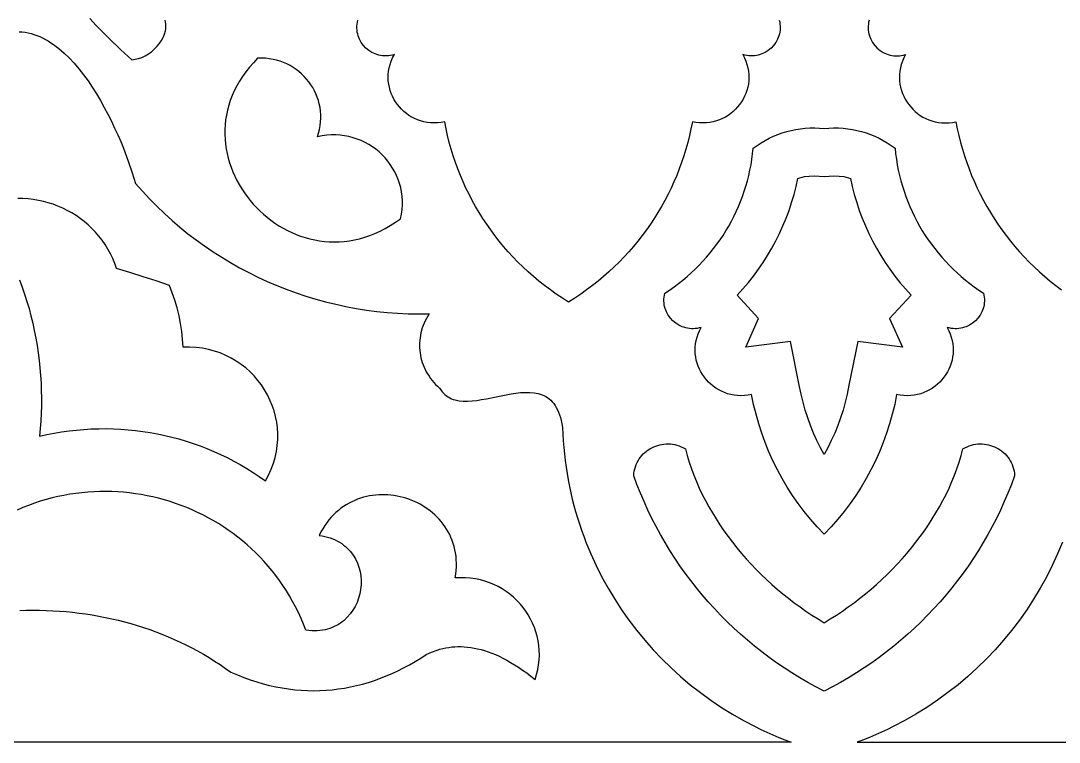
# Model space of a CAD drawing. Extents: x 50 to 3710, y -977 to -877.
# Drawn here: x 541.7 to 606.7, y -977.1 to -931.9 of the extents above; entities that cross this region are included whole.
import ezdxf

# ---------------------------------------------------------------- set-up
doc = ezdxf.new("R2010")
doc.units = 0
doc.layers.add('LAYER_1', color=18, linetype='CONTINUOUS')

msp = doc.modelspace()

# ---------------------------------------------------------------- linework, layer by layer
at = {"layer": 'LAYER_1'}
for points in [[(545.975, -931.77), (546.375, -932.195), (546.775, -932.606), (547.171, -933), (547.931, -933.724), (548.618, -934.341), (548.825, -934.319), (549.035, -934.27), (549.243, -934.196), (549.449, -934.099), (549.648, -933.981), (549.839, -933.844), (550.019, -933.69), (550.185, -933.521), (550.335, -933.34), (550.466, -933.147), (550.575, -932.946), (550.661, -932.738), (550.719, -932.525), (550.738, -932.417), (550.748, -932.309), (550.751, -932.2), (550.746, -932.092), (550.732, -931.984), (550.708, -931.876)], [(589.176, -931.876), (589.204, -932.002), (589.222, -932.127), (589.232, -932.251), (589.233, -932.373), (589.225, -932.493), (589.21, -932.611), (589.186, -932.726), (589.155, -932.839), (589.117, -932.949), (589.072, -933.055), (588.961, -933.257), (588.827, -933.443), (588.669, -933.61), (588.492, -933.757), (588.298, -933.881), (588.088, -933.98), (587.978, -934.019), (587.865, -934.052), (587.749, -934.077), (587.631, -934.094), (587.511, -934.104), (587.389, -934.106), (587.265, -934.099), (587.14, -934.084), (587.014, -934.06), (586.888, -934.026), (586.996, -934.23), (587.085, -934.436), (587.157, -934.643), (587.212, -934.851), (587.249, -935.058), (587.271, -935.265), (587.276, -935.47), (587.266, -935.673), (587.242, -935.873), (587.203, -936.07), (587.15, -936.263), (587.084, -936.451), (587.005, -936.634), (586.914, -936.811), (586.811, -936.981), (586.696, -937.144), (586.571, -937.299), (586.436, -937.445), (586.29, -937.582), (586.135, -937.71), (585.972, -937.826), (585.8, -937.932), (585.62, -938.026), (585.433, -938.107), (585.239, -938.175), (585.039, -938.229), (584.833, -938.269), (584.622, -938.294), (584.406, -938.303), (584.185, -938.296), (583.961, -938.271), (583.733, -938.229), (583.648, -938.662), (583.552, -939.091), (583.446, -939.517), (583.328, -939.939), (583.2, -940.357), (583.061, -940.771), (582.911, -941.18), (582.751, -941.585), (582.581, -941.986), (582.4, -942.382), (582.209, -942.772), (582.008, -943.158), (581.797, -943.538), (581.576, -943.913), (581.345, -944.282), (581.103, -944.646), (580.853, -945.003), (580.592, -945.354), (580.322, -945.699), (580.043, -946.037), (579.754, -946.369), (579.455, -946.694), (579.148, -947.012), (578.831, -947.322), (578.505, -947.625), (578.17, -947.921), (577.826, -948.209), (577.473, -948.489), (577.111, -948.761), (576.741, -949.025), (576.362, -949.28), (575.975, -949.527), (575.587, -949.28), (575.208, -949.025), (574.838, -948.761), (574.477, -948.489), (574.124, -948.209), (573.78, -947.921), (573.445, -947.625), (573.119, -947.322), (572.802, -947.012), (572.494, -946.694), (572.196, -946.369), (571.907, -946.037), (571.627, -945.699), (571.357, -945.354), (571.097, -945.003), (570.846, -944.646), (570.605, -944.282), (570.374, -943.913), (570.153, -943.538), (569.941, -943.158), (569.74, -942.772), (569.549, -942.382), (569.369, -941.986), (569.198, -941.585), (569.038, -941.18), (568.889, -940.771), (568.75, -940.357), (568.621, -939.939), (568.504, -939.517), (568.397, -939.091), (568.301, -938.662), (568.217, -938.229), (567.989, -938.271), (567.765, -938.296), (567.544, -938.303), (567.328, -938.294), (567.116, -938.269), (566.91, -938.229), (566.71, -938.175), (566.516, -938.107), (566.329, -938.026), (566.15, -937.932), (565.978, -937.826), (565.814, -937.71), (565.659, -937.582), (565.514, -937.445), (565.378, -937.299), (565.253, -937.144), (565.139, -936.981), (565.036, -936.811), (564.945, -936.634), (564.866, -936.451), (564.799, -936.263), (564.747, -936.07), (564.708, -935.873), (564.683, -935.673), (564.673, -935.47), (564.679, -935.265), (564.7, -935.058), (564.738, -934.851), (564.792, -934.643), (564.864, -934.436), (564.954, -934.23), (565.062, -934.026), (564.935, -934.06), (564.81, -934.084), (564.685, -934.099), (564.561, -934.106), (564.439, -934.104), (564.319, -934.094), (564.201, -934.077), (564.085, -934.052), (563.972, -934.019), (563.862, -933.98), (563.652, -933.881), (563.457, -933.757), (563.28, -933.61), (563.123, -933.443), (562.988, -933.257), (562.878, -933.055), (562.833, -932.949), (562.794, -932.839), (562.763, -932.726), (562.74, -932.611), (562.724, -932.493), (562.717, -932.373), (562.718, -932.251), (562.727, -932.127), (562.746, -932.002), (562.774, -931.876)], [(594.808, -931.876), (594.78, -932.002), (594.761, -932.127), (594.752, -932.251), (594.751, -932.373), (594.758, -932.493), (594.774, -932.611), (594.797, -932.726), (594.828, -932.839), (594.866, -932.949), (594.912, -933.055), (595.022, -933.257), (595.157, -933.443), (595.314, -933.61), (595.491, -933.757), (595.686, -933.881), (595.896, -933.98), (596.006, -934.019), (596.119, -934.052), (596.234, -934.077), (596.353, -934.094), (596.473, -934.104), (596.595, -934.106), (596.719, -934.099), (596.843, -934.084), (596.969, -934.06), (597.096, -934.026), (596.988, -934.23), (596.898, -934.436), (596.826, -934.643), (596.772, -934.851), (596.734, -935.058), (596.713, -935.265), (596.707, -935.47), (596.717, -935.673), (596.742, -935.873), (596.781, -936.07), (596.833, -936.263), (596.9, -936.451), (596.978, -936.634), (597.07, -936.811), (597.173, -936.981), (597.287, -937.144), (597.412, -937.299), (597.548, -937.445), (597.693, -937.582), (597.848, -937.71), (598.012, -937.826), (598.183, -937.932), (598.363, -938.026), (598.55, -938.107), (598.744, -938.175), (598.944, -938.229), (599.15, -938.269), (599.362, -938.294), (599.578, -938.303), (599.798, -938.296), (600.023, -938.271), (600.251, -938.229), (600.335, -938.662), (600.431, -939.091), (600.538, -939.517), (600.655, -939.939), (600.784, -940.357), (600.923, -940.771), (601.072, -941.18), (601.232, -941.585), (601.402, -941.986), (601.583, -942.382), (601.774, -942.772), (601.975, -943.158), (602.187, -943.538), (602.408, -943.913), (602.639, -944.282), (602.88, -944.646), (603.131, -945.003), (603.391, -945.354), (603.661, -945.699), (603.941, -946.037), (604.23, -946.369), (604.528, -946.694), (604.836, -947.012), (605.153, -947.322), (605.479, -947.625), (605.814, -947.921), (606.158, -948.209), (606.51, -948.489), (606.872, -948.761)], [(541.546, -932.588), (541.736, -932.601), (541.925, -932.624), (542.112, -932.659), (542.297, -932.703), (542.481, -932.757), (542.663, -932.821), (542.843, -932.895), (543.021, -932.977), (543.197, -933.068), (543.371, -933.168), (543.543, -933.276), (543.713, -933.392), (544.047, -933.645), (544.373, -933.927), (544.69, -934.234), (544.998, -934.564), (545.297, -934.916), (545.586, -935.285), (545.867, -935.671), (546.137, -936.07), (546.397, -936.481), (546.647, -936.9), (546.886, -937.326), (547.114, -937.757), (547.331, -938.189), (547.537, -938.62), (547.732, -939.049), (547.915, -939.472), (548.085, -939.888), (548.39, -940.687), (548.643, -941.427), (548.843, -942.088), (549.277, -942.58), (549.724, -943.058), (550.182, -943.522), (550.653, -943.972), (551.135, -944.408), (551.628, -944.83), (552.132, -945.237), (552.647, -945.629), (553.171, -946.007), (553.706, -946.37), (554.25, -946.718), (554.803, -947.05), (555.364, -947.367), (555.935, -947.669), (556.513, -947.955), (557.099, -948.225), (557.692, -948.479), (558.292, -948.716), (558.899, -948.938), (559.513, -949.143), (560.132, -949.331), (560.757, -949.502), (561.387, -949.657), (562.022, -949.794), (562.662, -949.914), (563.306, -950.017), (563.954, -950.102), (564.606, -950.169), (565.26, -950.219), (565.918, -950.25), (566.578, -950.263), (567.24, -950.258), (567.15, -950.397), (567.068, -950.54), (566.992, -950.685), (566.924, -950.832), (566.81, -951.133), (566.725, -951.44), (566.669, -951.752), (566.641, -952.067), (566.642, -952.382), (566.67, -952.695), (566.727, -953.005), (566.812, -953.309), (566.925, -953.606), (567.065, -953.893), (567.233, -954.169), (567.327, -954.302), (567.427, -954.431), (567.535, -954.557), (567.649, -954.678), (567.77, -954.795), (567.897, -954.907), (567.972, -955.025), (568.053, -955.132), (568.139, -955.228), (568.23, -955.315), (568.326, -955.392), (568.427, -955.46), (568.532, -955.519), (568.642, -955.57), (568.755, -955.613), (568.873, -955.649), (569.12, -955.698), (569.38, -955.723), (569.652, -955.725), (569.934, -955.708), (570.225, -955.675), (570.524, -955.629), (570.827, -955.574), (571.444, -955.448), (572.064, -955.322), (572.371, -955.267), (572.674, -955.221), (572.972, -955.188), (573.262, -955.172), (573.543, -955.174), (573.814, -955.198), (574.073, -955.248), (574.197, -955.284), (574.318, -955.327), (574.435, -955.378), (574.548, -955.437), (574.657, -955.505), (574.761, -955.583), (574.861, -955.669), (574.956, -955.766), (575.046, -955.873), (575.13, -955.991), (575.21, -956.12), (575.284, -956.26), (575.351, -956.413), (575.413, -956.578), (575.469, -956.755), (575.519, -956.946), (575.561, -957.15), (575.597, -957.368), (575.614, -957.787), (575.639, -958.204), (575.672, -958.619), (575.713, -959.031), (575.761, -959.442), (575.817, -959.851), (575.881, -960.257), (575.952, -960.661), (576.031, -961.063), (576.118, -961.462), (576.211, -961.858), (576.312, -962.252), (576.421, -962.643), (576.536, -963.031), (576.659, -963.416), (576.788, -963.798), (576.925, -964.177), (577.068, -964.553), (577.376, -965.295), (577.71, -966.024), (578.07, -966.738), (578.456, -967.438), (578.867, -968.122), (579.302, -968.79), (579.762, -969.442), (580.245, -970.076), (580.75, -970.692), (581.278, -971.29), (581.828, -971.868), (582.399, -972.427), (582.991, -972.965), (583.602, -973.482), (584.234, -973.977), (584.884, -974.45), (585.552, -974.9), (586.239, -975.326), (586.942, -975.728), (587.663, -976.106), (588.029, -976.285), (588.4, -976.457), (588.774, -976.623), (589.152, -976.783), (589.534, -976.936), (589.919, -977.082), (524.206, -977.082)], [(541.584, -948.131), (541.746, -948.576), (541.897, -949.024), (542.038, -949.476), (542.17, -949.93), (542.291, -950.387), (542.402, -950.846), (542.503, -951.308), (542.594, -951.771), (542.675, -952.237), (542.745, -952.705), (542.805, -953.174), (542.855, -953.645), (542.894, -954.117), (542.923, -954.591), (542.941, -955.065), (542.949, -955.54), (542.947, -956.016), (542.933, -956.492), (542.91, -956.969), (542.875, -957.446), (542.83, -957.923), (543.29, -957.819), (543.752, -957.728), (544.215, -957.649), (544.679, -957.584), (545.143, -957.531), (545.608, -957.491), (546.073, -957.463), (546.538, -957.448), (547.002, -957.445), (547.466, -957.455), (547.928, -957.477), (548.39, -957.511), (548.85, -957.558), (549.308, -957.617), (549.765, -957.688), (550.219, -957.771), (550.671, -957.867), (551.12, -957.974), (551.566, -958.093), (552.009, -958.225), (552.449, -958.368), (552.885, -958.523), (553.316, -958.689), (553.744, -958.868), (554.167, -959.058), (554.585, -959.26), (554.999, -959.473), (555.407, -959.698), (555.809, -959.934), (556.206, -960.182), (556.597, -960.441), (556.981, -960.711), (557.178, -960.351), (557.346, -959.986), (557.484, -959.617), (557.593, -959.247), (557.675, -958.875), (557.729, -958.502), (557.757, -958.131), (557.76, -957.762), (557.737, -957.396), (557.69, -957.035), (557.619, -956.678), (557.524, -956.328), (557.408, -955.986), (557.269, -955.652), (557.11, -955.327), (556.93, -955.014), (556.73, -954.712), (556.512, -954.423), (556.274, -954.148), (556.019, -953.889), (555.747, -953.645), (555.459, -953.419), (555.155, -953.211), (554.836, -953.023), (554.502, -952.855), (554.155, -952.708), (553.794, -952.585), (553.422, -952.485), (553.037, -952.41), (552.642, -952.361), (552.236, -952.339), (551.82, -952.345), (551.791, -951.847), (551.74, -951.352), (551.666, -950.86), (551.569, -950.371), (551.451, -949.888), (551.311, -949.41), (551.149, -948.938), (550.965, -948.473), (550.142, -948.2), (549.316, -947.934), (548.488, -947.675), (547.658, -947.424), (547.543, -947.102), (547.413, -946.79), (547.267, -946.489), (547.108, -946.198), (546.934, -945.918), (546.747, -945.65), (546.548, -945.392), (546.336, -945.147), (546.113, -944.914), (545.879, -944.692), (545.635, -944.484), (545.381, -944.288), (545.118, -944.105), (544.847, -943.936), (544.567, -943.781), (544.28, -943.639), (543.986, -943.511), (543.687, -943.398), (543.381, -943.3), (543.071, -943.217), (542.756, -943.149), (542.437, -943.096), (542.115, -943.06), (541.79, -943.039), (541.463, -943.035)], [(541.586, -968.835), (542.002, -968.822), (542.418, -968.817), (542.833, -968.819), (543.248, -968.829), (543.663, -968.846), (544.078, -968.871), (544.491, -968.904), (544.904, -968.945), (545.316, -968.993), (545.726, -969.049), (546.135, -969.113), (546.543, -969.184), (546.949, -969.263), (547.353, -969.35), (547.755, -969.444), (548.155, -969.546), (548.553, -969.656), (548.948, -969.773), (549.341, -969.898), (549.731, -970.031), (550.118, -970.171), (550.502, -970.319), (550.883, -970.475), (551.261, -970.639), (551.635, -970.81), (552.006, -970.988), (552.373, -971.175), (552.736, -971.369), (553.094, -971.571), (553.449, -971.78), (553.799, -971.997), (554.145, -972.222), (554.486, -972.455), (554.822, -972.695), (555.227, -972.869), (555.631, -973.028), (556.034, -973.173), (556.436, -973.304), (556.837, -973.421), (557.237, -973.523), (557.636, -973.611), (558.033, -973.686), (558.43, -973.747), (558.825, -973.794), (559.219, -973.827), (559.611, -973.847), (560.002, -973.854), (560.392, -973.847), (560.779, -973.827), (561.165, -973.795), (561.55, -973.749), (561.932, -973.691), (562.313, -973.62), (562.692, -973.536), (563.068, -973.44), (563.443, -973.332), (563.816, -973.211), (564.186, -973.078), (564.554, -972.933), (564.92, -972.777), (565.284, -972.608), (565.645, -972.428), (566.003, -972.236), (566.359, -972.033), (566.713, -971.818), (567.064, -971.593), (567.397, -971.44), (567.742, -971.313), (567.919, -971.259), (568.099, -971.213), (568.282, -971.174), (568.468, -971.142), (568.657, -971.118), (568.849, -971.102), (569.044, -971.094), (569.243, -971.095), (569.444, -971.104), (569.649, -971.121), (569.856, -971.147), (570.067, -971.183), (570.281, -971.228), (570.498, -971.282), (570.718, -971.346), (570.941, -971.42), (571.168, -971.503), (571.398, -971.598), (571.631, -971.702), (571.867, -971.818), (572.106, -971.944), (572.349, -972.081), (572.595, -972.23), (572.844, -972.39), (573.097, -972.562), (573.353, -972.746), (573.612, -972.941), (573.875, -973.15), (573.972, -972.842), (574.047, -972.536), (574.101, -972.23), (574.134, -971.925), (574.148, -971.623), (574.142, -971.323), (574.116, -971.028), (574.073, -970.736), (574.011, -970.45), (573.932, -970.169), (573.837, -969.894), (573.724, -969.626), (573.597, -969.366), (573.453, -969.115), (573.296, -968.872), (573.123, -968.639), (572.938, -968.417), (572.739, -968.206), (572.528, -968.006), (572.304, -967.819), (572.069, -967.645), (571.823, -967.485), (571.567, -967.339), (571.301, -967.209), (571.026, -967.094), (570.741, -966.996), (570.449, -966.915), (570.148, -966.852), (569.841, -966.808), (569.526, -966.783), (569.206, -966.778), (568.88, -966.793), (568.915, -966.557), (568.939, -966.324), (568.951, -966.097), (568.953, -965.873), (568.944, -965.655), (568.925, -965.441), (568.895, -965.231), (568.857, -965.027), (568.808, -964.827), (568.751, -964.632), (568.685, -964.443), (568.61, -964.259), (568.528, -964.08), (568.437, -963.906), (568.339, -963.738), (568.233, -963.575), (568.12, -963.418), (568.001, -963.267), (567.875, -963.122), (567.743, -962.982), (567.606, -962.849), (567.462, -962.722), (567.314, -962.601), (567.16, -962.486), (567.002, -962.378), (566.84, -962.276), (566.673, -962.181), (566.503, -962.092), (566.329, -962.01), (566.152, -961.936), (565.972, -961.868), (565.789, -961.807), (565.605, -961.753), (565.418, -961.706), (565.229, -961.667), (565.039, -961.635), (564.848, -961.611), (564.657, -961.594), (564.464, -961.585), (564.272, -961.584), (564.079, -961.59), (563.887, -961.605), (563.695, -961.628), (563.505, -961.658), (563.315, -961.697), (563.128, -961.745), (562.942, -961.801), (562.758, -961.865), (562.576, -961.938), (562.398, -962.019), (562.222, -962.11), (562.05, -962.209), (561.881, -962.317), (561.716, -962.435), (561.556, -962.561), (561.399, -962.697), (561.248, -962.842), (561.102, -962.997), (560.961, -963.161), (560.826, -963.334), (560.696, -963.518), (560.573, -963.711), (560.457, -963.914), (560.347, -964.127), (560.532, -964.157), (560.71, -964.194), (560.881, -964.239), (561.045, -964.29), (561.202, -964.349), (561.352, -964.414), (561.495, -964.485), (561.632, -964.562), (561.761, -964.645), (561.884, -964.734), (562, -964.828), (562.109, -964.926), (562.212, -965.029), (562.308, -965.137), (562.48, -965.364), (562.627, -965.606), (562.747, -965.859), (562.843, -966.122), (562.913, -966.393), (562.958, -966.67), (562.979, -966.95), (562.976, -967.231), (562.949, -967.511), (562.898, -967.788), (562.824, -968.059), (562.727, -968.323), (562.607, -968.577), (562.465, -968.819), (562.301, -969.047), (562.115, -969.259), (561.908, -969.452), (561.796, -969.541), (561.68, -969.625), (561.558, -969.703), (561.43, -969.775), (561.298, -969.841), (561.161, -969.9), (561.018, -969.952), (560.871, -969.998), (560.718, -970.036), (560.561, -970.066), (560.399, -970.089), (560.231, -970.103), (560.059, -970.109), (559.883, -970.106), (559.701, -970.095), (559.515, -970.074), (559.369, -969.697), (559.214, -969.327), (559.049, -968.965), (558.874, -968.611), (558.69, -968.264), (558.496, -967.924), (558.294, -967.592), (558.084, -967.269), (557.864, -966.953), (557.637, -966.644), (557.402, -966.344), (557.158, -966.052), (556.908, -965.768), (556.649, -965.493), (556.384, -965.225), (556.112, -964.966), (555.834, -964.715), (555.548, -964.473), (555.257, -964.239), (554.96, -964.014), (554.656, -963.798), (554.348, -963.59), (554.034, -963.392), (553.715, -963.202), (553.391, -963.021), (553.062, -962.849), (552.729, -962.687), (552.392, -962.533), (552.051, -962.389), (551.706, -962.254), (551.357, -962.128), (551.005, -962.012), (550.65, -961.906), (550.292, -961.809), (549.932, -961.722), (549.569, -961.644), (549.204, -961.577), (548.837, -961.519), (548.468, -961.471), (548.098, -961.433), (547.726, -961.405), (547.353, -961.388), (546.979, -961.381), (546.605, -961.384), (546.23, -961.397), (545.856, -961.421), (545.481, -961.455), (545.106, -961.5), (544.732, -961.556), (544.358, -961.622), (543.986, -961.699), (543.614, -961.788), (543.244, -961.886), (542.876, -961.996), (542.509, -962.118), (542.145, -962.25), (541.782, -962.393), (541.422, -962.548)], [(606.915, -964.553), (606.608, -965.295), (606.274, -966.024), (605.914, -966.738), (605.528, -967.438), (605.117, -968.122), (604.681, -968.79), (604.222, -969.442), (603.739, -970.076), (603.233, -970.692), (602.705, -971.29), (602.155, -971.868), (601.584, -972.427), (600.993, -972.965), (600.381, -973.482), (599.75, -973.977), (599.1, -974.45), (598.431, -974.9), (597.745, -975.326), (597.041, -975.728), (596.321, -976.106), (595.954, -976.285), (595.584, -976.457), (595.21, -976.623), (594.832, -976.783), (594.45, -976.936), (594.064, -977.082), (659.777, -977.082)]]:
    msp.add_lwpolyline(points, dxfattribs=at)
for points in [[(565.443, -944.298), (565.503, -944.009), (565.543, -943.723), (565.563, -943.44), (565.564, -943.161), (565.546, -942.886), (565.511, -942.615), (565.458, -942.35), (565.388, -942.09), (565.302, -941.838), (565.201, -941.592), (565.084, -941.354), (564.954, -941.124), (564.809, -940.903), (564.651, -940.692), (564.481, -940.49), (564.299, -940.299), (564.105, -940.12), (563.9, -939.952), (563.686, -939.796), (563.462, -939.654), (563.228, -939.525), (562.987, -939.41), (562.737, -939.311), (562.481, -939.226), (562.218, -939.157), (561.948, -939.105), (561.674, -939.07), (561.394, -939.052), (561.111, -939.053), (560.823, -939.073), (560.533, -939.112), (560.24, -939.172), (560.315, -938.938), (560.373, -938.705), (560.415, -938.472), (560.442, -938.241), (560.454, -938.01), (560.451, -937.782), (560.434, -937.557), (560.403, -937.334), (560.358, -937.115), (560.3, -936.901), (560.23, -936.69), (560.147, -936.485), (560.052, -936.286), (559.945, -936.093), (559.828, -935.906), (559.699, -935.727), (559.56, -935.555), (559.412, -935.391), (559.253, -935.237), (559.085, -935.091), (558.909, -934.955), (558.724, -934.83), (558.531, -934.715), (558.33, -934.611), (558.122, -934.52), (557.907, -934.44), (557.685, -934.373), (557.458, -934.32), (557.225, -934.281), (556.986, -934.256), (556.742, -934.245), (556.494, -934.25), (556.226, -934.53), (555.979, -934.814), (555.751, -935.102), (555.543, -935.394), (555.354, -935.689), (555.184, -935.986), (555.032, -936.286), (554.899, -936.588), (554.783, -936.891), (554.685, -937.196), (554.604, -937.501), (554.54, -937.806), (554.492, -938.112), (554.46, -938.417), (554.443, -938.721), (554.443, -939.025), (554.457, -939.326), (554.485, -939.625), (554.528, -939.922), (554.585, -940.216), (554.655, -940.507), (554.739, -940.795), (554.835, -941.078), (554.944, -941.357), (555.065, -941.631), (555.197, -941.899), (555.341, -942.162), (555.496, -942.42), (555.662, -942.67), (555.838, -942.914), (556.025, -943.151), (556.22, -943.38), (556.425, -943.601), (556.639, -943.813), (556.862, -944.017), (557.093, -944.212), (557.331, -944.397), (557.577, -944.571), (557.83, -944.736), (558.09, -944.89), (558.357, -945.032), (558.629, -945.163), (558.908, -945.282), (559.191, -945.388), (559.48, -945.482), (559.773, -945.562), (560.071, -945.629), (560.372, -945.682), (560.677, -945.721), (560.986, -945.744), (561.297, -945.753), (561.611, -945.745), (561.927, -945.722), (562.244, -945.683), (562.564, -945.626), (562.884, -945.553), (563.205, -945.462), (563.526, -945.353), (563.848, -945.225), (564.169, -945.079), (564.489, -944.913), (564.809, -944.728), (565.127, -944.523)], [(591.992, -964.047), (591.557, -963.59), (591.141, -963.118), (590.744, -962.633), (590.367, -962.134), (590.009, -961.623), (589.672, -961.1), (589.355, -960.565), (589.058, -960.019), (588.782, -959.462), (588.527, -958.896), (588.293, -958.319), (588.081, -957.734), (587.89, -957.14), (587.721, -956.537), (587.574, -955.927), (587.449, -955.31), (587.222, -955.352), (586.997, -955.377), (586.777, -955.384), (586.561, -955.375), (586.349, -955.35), (586.143, -955.31), (585.943, -955.256), (585.749, -955.188), (585.562, -955.107), (585.382, -955.013), (585.21, -954.907), (585.047, -954.791), (584.892, -954.663), (584.747, -954.526), (584.611, -954.38), (584.486, -954.225), (584.372, -954.062), (584.269, -953.892), (584.177, -953.715), (584.098, -953.532), (584.032, -953.344), (583.98, -953.151), (583.941, -952.954), (583.916, -952.754), (583.906, -952.551), (583.912, -952.346), (583.933, -952.139), (583.971, -951.932), (584.025, -951.724), (584.097, -951.517), (584.187, -951.311), (584.295, -951.107), (584.168, -951.141), (584.042, -951.165), (583.917, -951.18), (583.794, -951.187), (583.672, -951.185), (583.551, -951.176), (583.433, -951.158), (583.318, -951.133), (583.205, -951.1), (583.095, -951.061), (582.885, -950.962), (582.69, -950.838), (582.513, -950.691), (582.356, -950.524), (582.221, -950.338), (582.111, -950.136), (582.065, -950.03), (582.027, -949.92), (581.996, -949.807), (581.973, -949.692), (581.957, -949.574), (581.95, -949.454), (581.951, -949.332), (581.96, -949.208), (581.979, -949.083), (582.007, -948.957), (582.3, -948.764), (582.587, -948.563), (582.867, -948.355), (583.141, -948.139), (583.407, -947.916), (583.666, -947.687), (583.918, -947.451), (584.162, -947.208), (584.399, -946.959), (584.629, -946.704), (584.85, -946.443), (585.065, -946.175), (585.271, -945.903), (585.469, -945.625), (585.659, -945.341), (585.841, -945.053), (586.015, -944.759), (586.18, -944.461), (586.336, -944.158), (586.484, -943.851), (586.624, -943.54), (586.754, -943.224), (586.876, -942.905), (586.988, -942.582), (587.091, -942.255), (587.185, -941.926), (587.27, -941.593), (587.345, -941.257), (587.41, -940.918), (587.466, -940.576), (587.512, -940.233), (587.548, -939.887), (587.788, -939.711), (588.037, -939.548), (588.291, -939.398), (588.552, -939.26), (588.819, -939.135), (589.091, -939.024), (589.368, -938.925), (589.649, -938.84), (589.934, -938.768), (590.222, -938.709), (590.513, -938.665), (590.806, -938.634), (591.101, -938.616), (591.397, -938.613), (591.694, -938.624), (591.992, -938.649), (592.289, -938.624), (592.586, -938.613), (592.882, -938.616), (593.177, -938.634), (593.47, -938.665), (593.761, -938.709), (594.049, -938.768), (594.334, -938.84), (594.615, -938.925), (594.892, -939.024), (595.164, -939.135), (595.431, -939.26), (595.692, -939.398), (595.947, -939.548), (596.195, -939.711), (596.436, -939.887), (596.472, -940.233), (596.518, -940.576), (596.573, -940.918), (596.639, -941.257), (596.714, -941.593), (596.798, -941.926), (596.892, -942.255), (596.995, -942.582), (597.108, -942.905), (597.229, -943.224), (597.36, -943.54), (597.499, -943.851), (597.647, -944.158), (597.804, -944.461), (597.969, -944.759), (598.142, -945.053), (598.324, -945.341), (598.515, -945.625), (598.713, -945.903), (598.919, -946.175), (599.133, -946.443), (599.355, -946.704), (599.584, -946.959), (599.821, -947.208), (600.066, -947.451), (600.318, -947.687), (600.577, -947.916), (600.843, -948.139), (601.116, -948.355), (601.396, -948.563), (601.683, -948.764), (601.977, -948.957), (602.005, -949.083), (602.023, -949.208), (602.033, -949.332), (602.034, -949.454), (602.026, -949.574), (602.011, -949.692), (601.987, -949.807), (601.956, -949.92), (601.918, -950.03), (601.873, -950.136), (601.763, -950.338), (601.628, -950.524), (601.471, -950.691), (601.294, -950.838), (601.099, -950.962), (600.889, -951.061), (600.779, -951.1), (600.666, -951.133), (600.55, -951.158), (600.432, -951.176), (600.312, -951.185), (600.19, -951.187), (600.066, -951.18), (599.941, -951.165), (599.815, -951.141), (599.689, -951.107), (599.797, -951.311), (599.886, -951.517), (599.958, -951.724), (600.013, -951.932), (600.05, -952.139), (600.072, -952.346), (600.077, -952.551), (600.068, -952.754), (600.043, -952.954), (600.004, -953.151), (599.951, -953.344), (599.885, -953.532), (599.806, -953.715), (599.715, -953.892), (599.612, -954.062), (599.497, -954.225), (599.372, -954.38), (599.237, -954.526), (599.091, -954.663), (598.937, -954.791), (598.773, -954.907), (598.601, -955.013), (598.421, -955.107), (598.234, -955.188), (598.041, -955.256), (597.84, -955.31), (597.634, -955.35), (597.423, -955.375), (597.207, -955.384), (596.986, -955.377), (596.762, -955.352), (596.534, -955.31), (596.41, -955.927), (596.263, -956.537), (596.094, -957.14), (595.903, -957.734), (595.69, -958.319), (595.457, -958.896), (595.201, -959.462), (594.925, -960.019), (594.629, -960.565), (594.312, -961.1), (593.974, -961.623), (593.617, -962.134), (593.24, -962.633), (592.843, -963.118), (592.427, -963.59)], [(591.992, -959.06), (591.769, -958.652), (591.543, -958.196), (591.333, -957.73), (591.141, -957.257), (590.967, -956.776), (590.81, -956.287), (590.671, -955.791), (590.549, -955.288), (590.436, -954.725), (589.884, -951.989), (587.074, -952.333), (587.888, -950.541), (586.547, -949.089), (586.902, -948.7), (587.242, -948.3), (587.567, -947.889), (587.877, -947.468), (588.172, -947.038), (588.451, -946.598), (588.715, -946.149), (588.962, -945.691), (589.194, -945.226), (589.409, -944.753), (589.608, -944.272), (589.789, -943.784), (589.954, -943.29), (590.102, -942.79), (590.232, -942.285), (590.345, -941.774), (590.477, -941.73), (590.765, -941.665), (591.059, -941.627), (591.356, -941.616), (591.992, -941.655), (592.627, -941.616), (592.925, -941.627), (593.218, -941.665), (593.507, -941.73), (593.639, -941.774), (593.751, -942.285), (593.881, -942.79), (594.029, -943.29), (594.194, -943.784), (594.376, -944.272), (594.575, -944.753), (594.79, -945.226), (595.021, -945.691), (595.269, -946.149), (595.533, -946.598), (595.812, -947.038), (596.107, -947.468), (596.417, -947.889), (596.742, -948.3), (597.082, -948.7), (597.436, -949.089), (596.095, -950.541), (596.91, -952.333), (594.1, -951.989), (593.548, -954.725), (593.434, -955.288), (593.313, -955.791), (593.174, -956.287), (593.017, -956.776), (592.842, -957.257), (592.65, -957.73), (592.441, -958.196), (592.214, -958.652)], [(591.992, -973.893), (591.475, -973.623), (590.965, -973.342), (590.464, -973.049), (589.97, -972.745), (589.484, -972.43), (589.007, -972.104), (588.538, -971.768), (588.078, -971.421), (587.626, -971.063), (587.184, -970.696), (586.75, -970.318), (586.326, -969.931), (585.911, -969.534), (585.506, -969.128), (585.111, -968.712), (584.726, -968.287), (584.351, -967.853), (583.986, -967.411), (583.632, -966.959), (583.288, -966.5), (582.955, -966.032), (582.634, -965.556), (582.323, -965.072), (582.024, -964.581), (581.736, -964.082), (581.46, -963.575), (581.196, -963.062), (580.944, -962.541), (580.704, -962.014), (580.477, -961.479), (580.262, -960.939), (580.06, -960.392), (580.072, -960.244), (580.094, -960.101), (580.126, -959.962), (580.166, -959.828), (580.214, -959.698), (580.271, -959.574), (580.335, -959.454), (580.406, -959.34), (580.485, -959.231), (580.569, -959.128), (580.66, -959.031), (580.757, -958.94), (580.859, -958.855), (580.966, -958.777), (581.078, -958.705), (581.193, -958.641), (581.313, -958.583), (581.436, -958.533), (581.562, -958.491), (581.691, -958.456), (581.822, -958.429), (581.954, -958.41), (582.089, -958.399), (582.224, -958.397), (582.36, -958.404), (582.496, -958.42), (582.633, -958.444), (582.769, -958.478), (582.904, -958.522), (583.037, -958.575), (583.17, -958.638), (583.3, -958.712), (583.412, -959.129), (583.538, -959.543), (583.677, -959.954), (583.828, -960.361), (583.992, -960.765), (584.167, -961.165), (584.355, -961.561), (584.554, -961.953), (584.764, -962.34), (584.985, -962.723), (585.216, -963.101), (585.458, -963.474), (585.71, -963.842), (585.971, -964.205), (586.242, -964.562), (586.522, -964.913), (586.81, -965.258), (587.108, -965.598), (587.413, -965.93), (587.726, -966.257), (588.047, -966.577), (588.375, -966.89), (588.71, -967.195), (589.052, -967.494), (589.4, -967.785), (589.754, -968.069), (590.115, -968.344), (590.48, -968.612), (590.851, -968.871), (591.227, -969.122), (591.607, -969.365), (591.992, -969.599), (592.376, -969.365), (592.757, -969.122), (593.133, -968.871), (593.503, -968.612), (593.869, -968.344), (594.229, -968.069), (594.583, -967.785), (594.932, -967.494), (595.273, -967.195), (595.608, -966.89), (595.937, -966.577), (596.257, -966.257), (596.571, -965.93), (596.876, -965.598), (597.173, -965.258), (597.462, -964.913), (597.742, -964.562), (598.012, -964.205), (598.274, -963.842), (598.526, -963.474), (598.767, -963.101), (598.999, -962.723), (599.22, -962.34), (599.43, -961.953), (599.629, -961.561), (599.816, -961.165), (599.992, -960.765), (600.155, -960.361), (600.307, -959.954), (600.445, -959.543), (600.571, -959.129), (600.684, -958.712), (600.814, -958.638), (600.946, -958.575), (601.08, -958.522), (601.215, -958.478), (601.351, -958.444), (601.487, -958.42), (601.623, -958.404), (601.76, -958.397), (601.895, -958.399), (602.029, -958.41), (602.162, -958.429), (602.293, -958.456), (602.421, -958.491), (602.547, -958.533), (602.67, -958.583), (602.79, -958.641), (602.906, -958.705), (603.017, -958.777), (603.124, -958.855), (603.226, -958.94), (603.323, -959.031), (603.414, -959.128), (603.499, -959.231), (603.577, -959.34), (603.649, -959.454), (603.713, -959.574), (603.769, -959.698), (603.818, -959.828), (603.858, -959.962), (603.889, -960.101), (603.911, -960.244), (603.924, -960.392), (603.722, -960.939), (603.507, -961.479), (603.279, -962.014), (603.039, -962.541), (602.787, -963.062), (602.523, -963.575), (602.247, -964.082), (601.96, -964.581), (601.66, -965.072), (601.35, -965.556), (601.028, -966.032), (600.695, -966.5), (600.352, -966.959), (599.998, -967.411), (599.633, -967.853), (599.258, -968.287), (598.872, -968.712), (598.477, -969.128), (598.072, -969.534), (597.657, -969.931), (597.233, -970.318), (596.8, -970.696), (596.357, -971.063), (595.906, -971.421), (595.445, -971.768), (594.976, -972.104), (594.499, -972.43), (594.013, -972.745), (593.52, -973.049), (593.018, -973.342), (592.509, -973.623)]]:
    msp.add_lwpolyline(points, close=True, dxfattribs=at)

doc.saveas('drawing.dxf')
